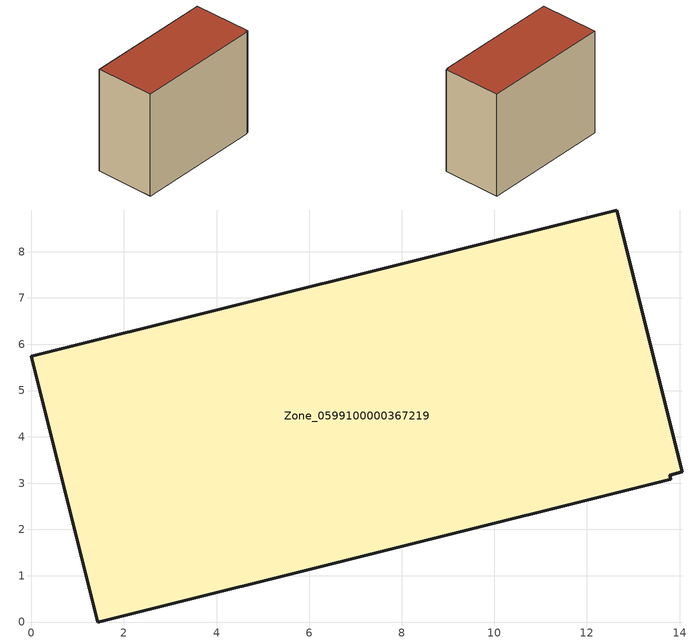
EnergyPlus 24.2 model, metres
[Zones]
Zone_0599100000367219
 floor ground (C_G): 14.06,3.24 13.79,3.17 13.81,3.08 1.43,0 0,5.74 12.64,8.9 z0
 wall outside (C_F): 14.06,3.24 12.64,8.9 0,5.74 1.43,0 13.81,3.08 13.79,3.17 14.06,3.24 z0:10.68
 roof outside (C_R): 13.79,3.17 14.06,3.24 12.64,8.9 0,5.74 1.43,0 13.81,3.08 z10.68
[BUILDING]
Pand.0599100000367219: North Axis=0; Terrain=City; Loads Convergence Tolerance Value=0.04; Temperature Convergence Tolerance Value=0.4; Solar Distribution=FullExterior; Maximum Number of Warmup Days=25; Minimum Number of Warmup Days=1
[Site:Location]
Rotterdam.The.Hague.AP_ZH_NLD Design_Conditions: Latitude=51.96; Longitude=4.45; Time Zone=1; Elevation=-4.5
[SITE:GROUNDTEMPERATURE:BUILDINGSURFACE]
18, 18, 18, 18, 18, 18, 18, 18, 18, 18, 18, 18
[MATERIAL] Thermal Absorptance=0.9; Solar Absorptance=0.7; Visible Absorptance=0.7
Name | Roughness | Thickness | Conductivity | Density | Specific Heat
G.TC.1992-2005 | MediumSmooth | 0.15 | 0.06 | 540 | 1210
F.TC.1992-2005 | Rough | 0.3 | 0.12 | 1920 | 840
R.TC.1992-2005 | MediumRough | 0.2 | 0.08 | 1500 | 1000
[CONSTRUCTION]
C_G: G.TC.1992-2005
C_F: F.TC.1992-2005
C_R: R.TC.1992-2005
[ZONE]
Zone_0599100000367219: Type=1; Multiplier=1; Ceiling Height=Autocalculate; Volume=Autocalculate; Floor Area=autocalculate; Part of Total Floor Area=Yes
[ZONEINFILTRATION:DESIGNFLOWRATE]
Infil_Zone_0599100000367219: Zone or ZoneList or Space or SpaceList=Zone_0599100000367219; Schedule=AlwaysOn; Design Flow Rate Calculation Method=Flow/Area; Flow Rate per Floor Area=0.0015; Constant Term Coefficient=1; Temperature Term Coefficient=0; Velocity Term Coefficient=0; Velocity Squared Term Coefficient=0
[HVACTEMPLATE:ZONE:IDEALLOADSAIRSYSTEM]
Zone_0599100000367219: Maximum Heating Supply Air Temperature=50; Minimum Cooling Supply Air Temperature=13; Maximum Heating Supply Air Humidity Ratio=0.0156; Minimum Cooling Supply Air Humidity Ratio=0.0077; Heating Limit=NoLimit; Cooling Limit=NoLimit; Dehumidification Control Type=ConstantSensibleHeatRatio; Cooling Sensible Heat Ratio=0.7; Dehumidification Setpoint=60; Humidification Control Type=None; Humidification Setpoint=30; Outdoor Air Method=None; Outdoor Air Flow Rate per Person=0.00944; Outdoor Air Flow Rate per Zone Floor Area=0; Outdoor Air Flow Rate per Zone=0; Demand Controlled Ventilation Type=None; Outdoor Air Economizer Type=NoEconomizer; Heat Recovery Type=None; Sensible Heat Recovery Effectiveness=0.7; Latent Heat Recovery Effectiveness=0.65
[ZONECONTROL:THERMOSTAT]
ThermostatControl_Zone_0599100000367219: Zone or ZoneList=Zone_0599100000367219; Control Type Schedule=DualSetpointControlType; Control 1=Thermostat_Zone_0599100000367219; Temperature Difference Between Cutout And Setpoint=0
[THERMOSTATSETPOINT:DUALSETPOINT]
Thermostat_Zone_0599100000367219: Heating Setpoint Temperature Schedule=HeatingSetpoint_Zone_0599100000367219; Cooling Setpoint Temperature Schedule=CoolingSetpoint_Zone_0599100000367219
[SCHEDULE:COMPACT]
HeatingSetpoint_Zone_0599100000367219: Through: 12/31, For: AllDays, Until: 24:00, 21
CoolingSetpoint_Zone_0599100000367219: Through: 12/31, For: AllDays, Until: 24:00, 24
DualSetpointControlType: Through: 12/31, For: AllDays, Until: 24:00, 4
AlwaysOn: Through: 12/31, For: AllDays, Until: 24:00, 1
